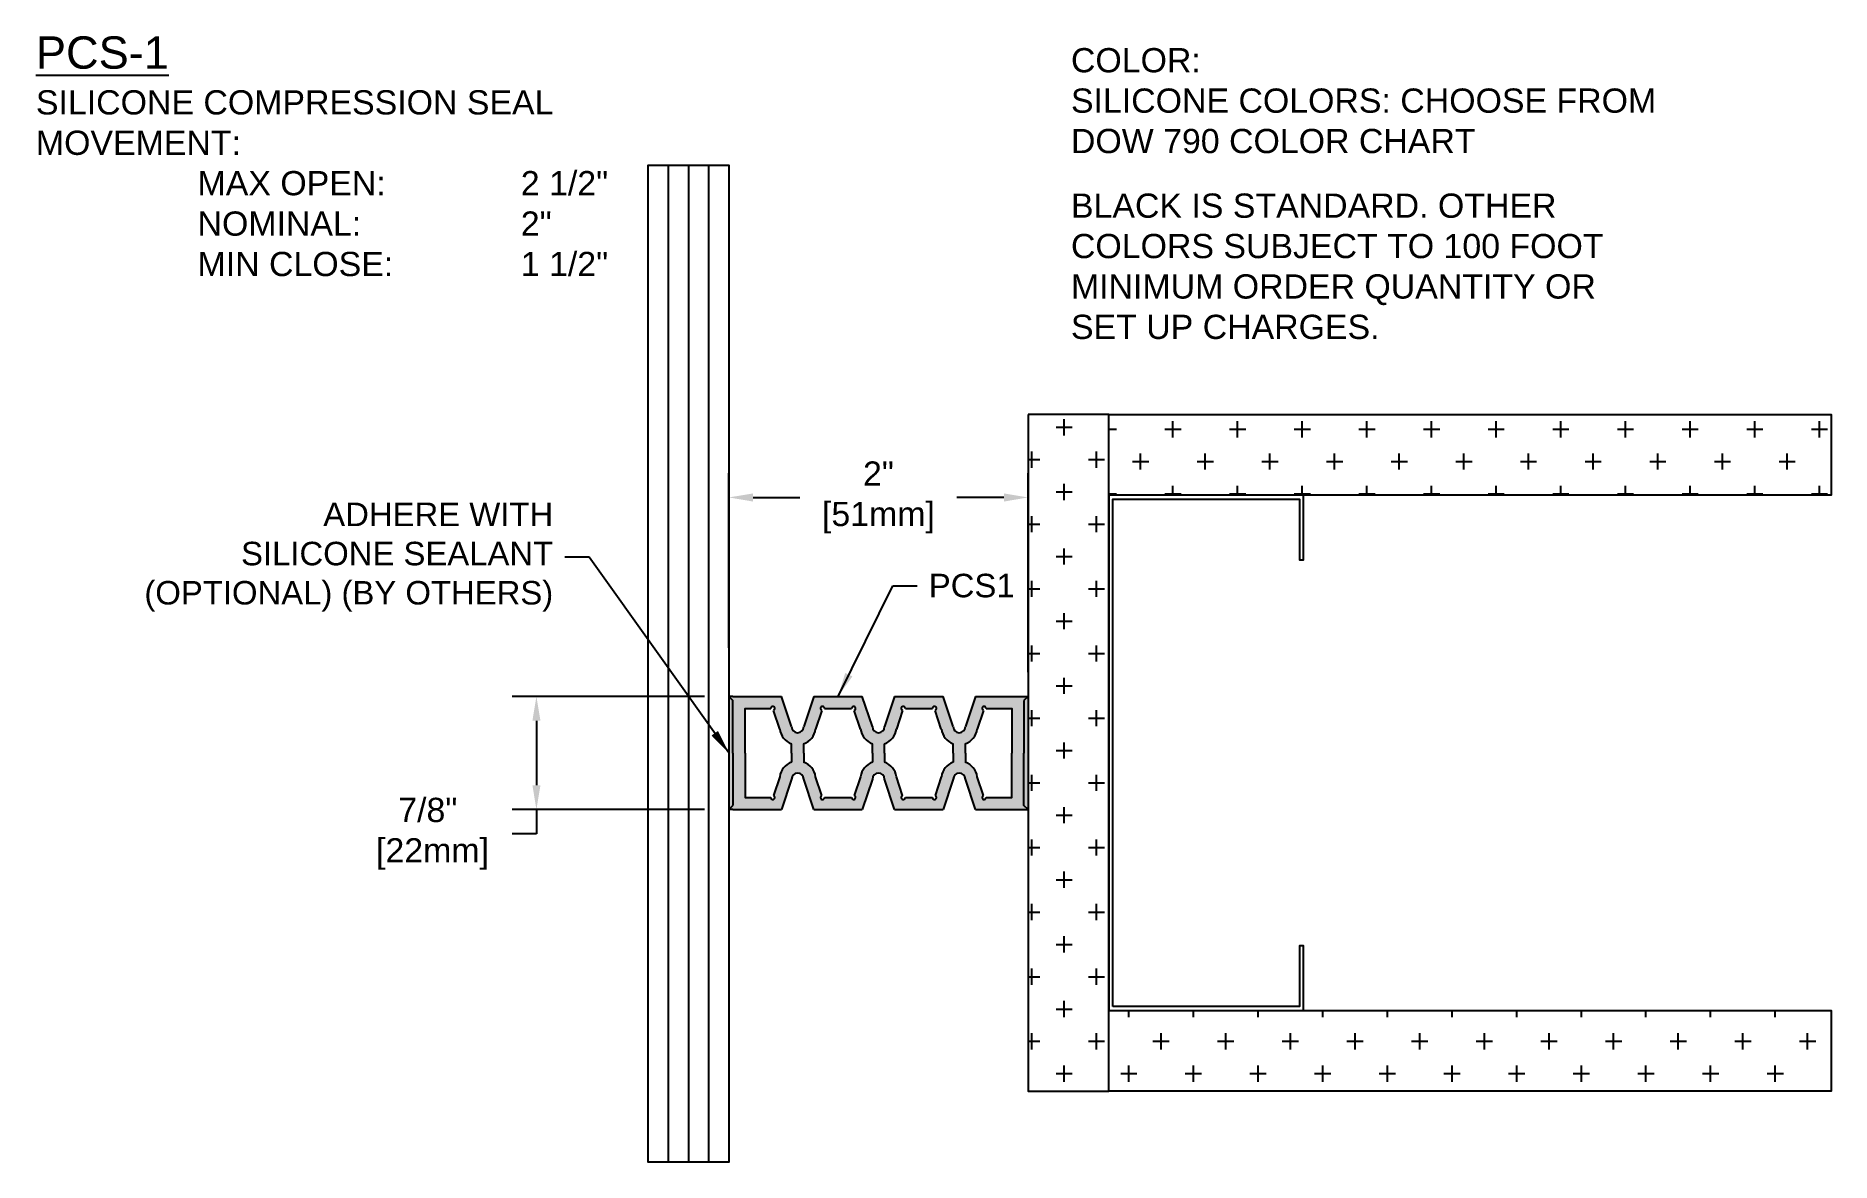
# Model space of a CAD drawing. Header units: inches. Extents: x 7.3 to 21.2, y 4.7 to 13.4.
import ezdxf

# ---------------------------------------------------------------- set-up
doc = ezdxf.new("R2010")
doc.units = ezdxf.units.IN
doc.header["$MEASUREMENT"] = 0
for name, color, linetype in [('CONDITIONS', 1, 'Continuous'), ('DIMENSION', 3, 'Continuous'), ('Seal', 2, 'Continuous'), ('TEXT', 2, 'Continuous')]:
    doc.layers.add(name, color=color, linetype=linetype)
doc.styles.add('ARIAL', font='arial.ttf')
doc.dimstyles.new('Arial', dxfattribs={"dimtxt": 0.1875, "dimasz": 0.1875, "dimexe": 0.1875, "dimexo": 0.1875, "dimgap": 0.1875, "dimtad": 0, "dimtih": 1, "dimtoh": 1, "dimdec": 4, "dimzin": 3, "dimdsep": 46, "dimlunit": 4, "dimtxsty": 'ARIAL', "dimcen": 0.1875, "dimadec": 0, "dimazin": 0, "dimtfac": 1, "dimtdec": 4, "dimtofl": 0, "dimtmove": 0, "dimatfit": 3, "dimfxl": 0, "dimfrac": 2, "dimtolj": 1, "dimtzin": 0, "dimarcsym": 0})
pattern_1 = [(37.5, (11.206492, -49.927669), (-0.0006299336, 0.0192682377), [0, -0.0152, 0, -0.017, 0, -0.01625]), (7.5, (11.206492, -49.92767), (0.017697767, 0.028221461), [0, -0.0082, 0, -0.0137, 0, -0.00525]), (327.5, (11.194192, -49.92767), (0.0311414186, 5.65905e-05), [0, -0.005, 0, -0.018, 0, -0.0235]), (317.5, (11.194192, -49.92767), (0.030061266, 0.008776756), [0, -0.0025, 0, -0.0118, 0, -0.0135])]
pattern_2 = [(0, (1.1579, -8.11673), (0.25, 0.25), [0.125, -0.375]), (90, (1.2204, -8.17923), (-0.25, 0.25), [0.125, -0.375])]

# ---------------------------------------------------------------- blocks, each defined once
blk = doc.blocks.new('stud1')
at = {"layer": 'CONDITIONS'}
blk.add_lwpolyline([(1.475, 3.955), (1.475, 0.03), (0.03, 0.03), (0.03, 0.5), (0, 0.5), (0, 0), (1.505, 0), (1.505, 3.985), (0, 3.985), (0, 3.485), (0.03, 3.485), (0.03, 3.955)], close=True, dxfattribs=at)
blk = doc.blocks.new('4mstd1')
at = {"layer": 'CONDITIONS'}
blk.add_blockref('stud1', (0, 0), dxfattribs=at)
blk = doc.blocks.new('*D6')
at = {"layer": 'Defpoints', "color": 0}
for p in [(12.628, 9.841), (12.628, 8.49), (14.942, 8.302)]:
    blk.add_point(p, dxfattribs=at)
at = {"layer": 'DIMENSION', "color": 0, "lineweight": -2}
for p, q in [((12.628, 8.678), (12.628, 10.028)), ((14.942, 8.489), (14.942, 10.028)), ((12.816, 9.841), (13.178, 9.841)), ((14.755, 9.841), (14.392, 9.841))]:
    blk.add_line(p, q, dxfattribs=at)
at = {"layer": 'DIMENSION', "color": 0}
for points in [[(12.816, 9.872), (12.816, 9.809), (12.628, 9.841)], [(14.755, 9.872), (14.755, 9.809), (14.942, 9.841)]]:
    blk.add_solid(points, dxfattribs=at)
at = {"layer": 'DIMENSION', "color": 0, "insert": (13.785, 9.841), "char_height": 0.1875, "attachment_point": 5, "style": 'ARIAL'}
blk.add_mtext('\\A1;2"\\P[51mm]', dxfattribs=at)
blk = doc.blocks.new('*D7')
at = {"layer": 'Defpoints', "color": 0}
for p in [(12.628, 8.302), (11.14, 7.427), (12.628, 7.427)]:
    blk.add_point(p, dxfattribs=at)
at = {"layer": 'DIMENSION', "color": 0, "lineweight": -2}
for p, q in [((12.441, 8.302), (10.952, 8.302)), ((11.14, 8.114), (11.14, 7.614)), ((12.441, 7.427), (10.952, 7.427)), ((11.14, 7.427), (11.14, 7.239)), ((11.14, 7.239), (10.952, 7.239))]:
    blk.add_line(p, q, dxfattribs=at)
at = {"layer": 'DIMENSION', "color": 0}
for points in [[(11.109, 8.114), (11.171, 8.114), (11.14, 8.302)], [(11.109, 7.614), (11.171, 7.614), (11.14, 7.427)]]:
    blk.add_solid(points, dxfattribs=at)
at = {"layer": 'DIMENSION', "color": 0, "insert": (10.3, 7.239), "char_height": 0.1875, "attachment_point": 5, "style": 'ARIAL'}
blk.add_mtext('\\A1;7/8"\\P [22mm]', dxfattribs=at)
blk = doc.blocks.new('PCS1')
at = {"layer": 'Seal'}
h = blk.add_hatch(color=256, dxfattribs=at)
h.dxf.hatch_style = 1
h.paths.add_polyline_path([(1.11, 0.234, -1), (1.204, 0.234), (1.282, 0), (1.657, 0), (1.735, 0.234, -1), (1.829, 0.234), (1.907, 0), (2.282, 0), (2.314, 0), (2.282, 0.032), (2.282, 0.437), (2.282, 0.843), (2.314, 0.875), (2.282, 0.875), (1.907, 0.875), (1.829, 0.641, -1), (1.735, 0.641), (1.657, 0.875), (1.282, 0.875), (1.204, 0.641, -1), (1.11, 0.641), (1.032, 0.875), (0.657, 0.875), (0.579, 0.641, -1), (0.485, 0.641), (0.407, 0.875), (0.032, 0.875), (0, 0.875), (0.032, 0.843), (0.032, 0.437), (0.032, 0.032), (0, 0), (0.032, 0), (0.407, 0), (0.485, 0.234, -1), (0.579, 0.234), (0.657, 0), (1.032, 0)])
h.paths.add_polyline_path([(0.671, 0.253, 0.281167), (0.579, 0.366), (0.579, 0.437), (0.579, 0.509, 0.281167), (0.671, 0.622), (0.719, 0.767, -1.953437), (0.74, 0.782), (0.949, 0.782, -1.953437), (0.97, 0.767), (1.018, 0.622, 0.281167), (1.11, 0.509), (1.11, 0.437), (1.11, 0.366, 0.281167), (1.018, 0.253), (0.97, 0.108, -1.953437), (0.949, 0.093), (0.74, 0.093, -1.953437), (0.719, 0.108)], flags=16)
h.paths.add_polyline_path([(0.485, 0.366, 0.281167), (0.393, 0.253), (0.345, 0.108, -1.953437), (0.324, 0.093), (0.125, 0.093), (0.125, 0.437), (0.125, 0.782), (0.324, 0.782, -1.953437), (0.345, 0.767), (0.393, 0.622, 0.281167), (0.485, 0.509), (0.485, 0.437)], flags=16)
h.paths.add_polyline_path([(1.204, 0.366), (1.204, 0.437), (1.204, 0.509, 0.281167), (1.296, 0.622), (1.344, 0.767, -1.953437), (1.365, 0.782), (1.574, 0.782, -1.953437), (1.595, 0.767), (1.643, 0.622, 0.281167), (1.735, 0.509), (1.735, 0.437), (1.735, 0.366, 0.281167), (1.643, 0.253), (1.595, 0.108, -1.953437), (1.574, 0.093), (1.365, 0.093, -1.953437), (1.344, 0.108), (1.296, 0.253, 0.281167)], flags=16)
h.paths.add_polyline_path([(1.829, 0.366), (1.829, 0.437), (1.829, 0.509, 0.281167), (1.921, 0.622), (1.969, 0.767, -1.953437), (1.99, 0.782), (2.189, 0.782), (2.189, 0.437), (2.189, 0.093), (1.99, 0.093, -1.953437), (1.969, 0.108), (1.921, 0.253, 0.281167)], flags=16)
for p, q in [((0.032, 0.875), (0, 0.875)), ((0, 0.875), (0.032, 0.843)), ((0.485, 0.641), (0.407, 0.875)), ((0.657, 0.875), (0.579, 0.641)), ((1.11, 0.641), (1.032, 0.875)), ((1.282, 0.875), (1.204, 0.641)), ((1.735, 0.641), (1.657, 0.875)), ((1.907, 0.875), (1.829, 0.641)), ((2.282, 0.875), (2.314, 0.875)), ((2.314, 0.875), (2.282, 0.843)), ((0.393, 0.622), (0.345, 0.767)), ((0.719, 0.767), (0.671, 0.622)), ((1.018, 0.622), (0.97, 0.767)), ((1.344, 0.767), (1.296, 0.622)), ((1.643, 0.622), (1.595, 0.767)), ((1.969, 0.767), (1.921, 0.622)), ((0.485, 0.437), (0.485, 0.509)), ((0.485, 0.437), (0.485, 0.366)), ((0.579, 0.437), (0.579, 0.509)), ((0.579, 0.437), (0.579, 0.366)), ((1.11, 0.437), (1.11, 0.509)), ((1.11, 0.437), (1.11, 0.366)), ((1.204, 0.437), (1.204, 0.509)), ((1.204, 0.437), (1.204, 0.366)), ((1.735, 0.437), (1.735, 0.509)), ((1.735, 0.437), (1.735, 0.366)), ((1.829, 0.437), (1.829, 0.509)), ((1.829, 0.437), (1.829, 0.366)), ((0.393, 0.253), (0.345, 0.108)), ((0.485, 0.234), (0.407, 0)), ((0.657, 0), (0.579, 0.234)), ((0.719, 0.108), (0.671, 0.253)), ((1.018, 0.253), (0.97, 0.108)), ((1.11, 0.234), (1.032, 0)), ((1.282, 0), (1.204, 0.234)), ((1.344, 0.108), (1.296, 0.253)), ((1.643, 0.253), (1.595, 0.108)), ((1.735, 0.234), (1.657, 0)), ((1.907, 0), (1.829, 0.234)), ((1.969, 0.108), (1.921, 0.253)), ((0, 0), (0.032, 0.032)), ((0.032, 0), (0, 0)), ((2.314, 0), (2.282, 0.032)), ((2.282, 0), (2.314, 0))]:
    blk.add_line(p, q, dxfattribs=at)
for points in [[(0.032, 0.875), (0.407, 0.875)], [(0.032, 0.437), (0.032, 0.843)], [(0.657, 0.875), (1.032, 0.875)], [(1.282, 0.875), (1.657, 0.875)], [(1.907, 0.875), (2.282, 0.875)], [(2.282, 0.843), (2.282, 0.437)], [(0.125, 0.437), (0.125, 0.782), (0.324, 0.782)], [(0.74, 0.782), (0.949, 0.782)], [(1.365, 0.782), (1.574, 0.782)], [(1.99, 0.782), (2.189, 0.782), (2.189, 0.437)], [(0.032, 0.437), (0.032, 0.032)], [(0.125, 0.437), (0.125, 0.093), (0.324, 0.093)], [(1.99, 0.093), (2.189, 0.093), (2.189, 0.437)], [(2.282, 0.032), (2.282, 0.437)], [(0.032, 0), (0.407, 0)], [(0.657, 0), (1.032, 0)], [(0.74, 0.093), (0.949, 0.093)], [(1.282, 0), (1.657, 0)], [(1.365, 0.093), (1.574, 0.093)], [(1.907, 0), (2.282, 0)]]:
    blk.add_lwpolyline(points, dxfattribs=at)
for centre, radius, start, end in [((0.34, 0.782), 0.0156, 288.4349, 180), ((0.724, 0.782), 0.0156, 0, 251.5651), ((0.965, 0.782), 0.0156, 288.4349, 180), ((1.349, 0.782), 0.0156, 0, 251.5651), ((1.59, 0.782), 0.0156, 288.4349, 180), ((1.974, 0.782), 0.0156, 0, 251.5651), ((0.532, 0.641), 0.14, 187.7843, 250.6011), ((0.532, 0.641), 0.047, 180, 0), ((0.532, 0.641), 0.14, 289.3989, 352.2157), ((1.157, 0.641), 0.14, 187.7843, 250.6011), ((1.157, 0.641), 0.047, 180, 0), ((1.157, 0.641), 0.14, 289.3989, 352.2157), ((1.782, 0.641), 0.14, 187.7843, 250.6011), ((1.782, 0.641), 0.047, 180, 0), ((1.782, 0.641), 0.14, 289.3989, 352.2157), ((0.532, 0.234), 0.14, 109.3989, 172.2157), ((0.532, 0.234), 0.047, 0, 180), ((0.532, 0.234), 0.14, 7.7843, 70.6011), ((1.157, 0.234), 0.14, 109.3989, 172.2157), ((1.157, 0.234), 0.047, 0, 180), ((1.157, 0.234), 0.14, 7.7843, 70.6011), ((1.782, 0.234), 0.14, 109.3989, 172.2157), ((1.782, 0.234), 0.047, 0, 180), ((1.782, 0.234), 0.14, 7.7843, 70.6011), ((0.34, 0.093), 0.0156, 180, 71.5651), ((0.724, 0.093), 0.0156, 108.4349, 0), ((0.965, 0.093), 0.0156, 180, 71.5651), ((1.349, 0.093), 0.0156, 108.4349, 0), ((1.59, 0.093), 0.0156, 180, 71.5651), ((1.974, 0.093), 0.0156, 108.4349, 0)]:
    blk.add_arc(centre, radius, start, end, dxfattribs=at)

msp = doc.modelspace()

# ---------------------------------------------------------------- hatches: boundary and pattern name
at = {"layer": 'CONDITIONS'}
h = msp.add_hatch(dxfattribs=at)
h.set_pattern_fill('CROSS', color=256, style=0)
h.set_pattern_definition(pattern_2)
h.paths.add_polyline_path([(15.56706, 10.48253), (14.94206, 10.48253), (14.94206, 5.24783), (15.56706, 5.24783)])
h = msp.add_hatch(dxfattribs=at)
h.set_pattern_fill('CROSS', color=256, style=0)
h.set_pattern_definition([(0, (-6.50013, -33.1319), (0.25, 0.25), [0.125, -0.375]), (90, (-6.43763, -33.1944), (-0.25, 0.25), [0.125, -0.375])])
h.paths.add_polyline_path([(21.15209, 10.48253), (15.56706, 10.48253), (15.56706, 9.85753), (21.15209, 9.85753)])
h = msp.add_hatch(dxfattribs=at)
h.set_pattern_fill('CROSS', color=256, style=0)
h.set_pattern_definition(pattern_2)
h.paths.add_polyline_path([(21.15209, 5.87283), (15.56706, 5.87283), (15.56706, 5.24783), (21.15209, 5.24783)])
at = {"layer": 'Seal'}
h = msp.add_hatch(dxfattribs=at)
h.set_pattern_fill('AR-SAND', color=256, scale=0.01)
h.set_pattern_definition(pattern_1)
h.paths.add_polyline_path([(12.66006, 8.2699), (12.62806, 8.3019), (12.62806, 7.4269), (12.66006, 7.4589), (12.66006, 7.8644)])
h = msp.add_hatch(dxfattribs=at)
h.set_pattern_fill('AR-SAND', color=256, scale=0.01)
h.set_pattern_definition(pattern_1)
h.paths.add_polyline_path([(14.91006, 8.2699), (14.94206, 8.3019), (14.94206, 7.4269), (14.91006, 7.4589), (14.91006, 7.8644)])

# ---------------------------------------------------------------- linework, layer by layer
at = {"layer": 'CONDITIONS'}
for p, q in [((12.15931, 12.41198), (12.15931, 4.69915)), ((12.31556, 12.41198), (12.31556, 4.69915)), ((12.47181, 12.41198), (12.47181, 4.69915))]:
    msp.add_line(p, q, dxfattribs=at)
for points in [[(12.62806, 10.88011), (12.62806, 4.69915), (12.00306, 4.69915), (12.00306, 12.41198), (12.62806, 12.41198), (12.62806, 10.88011)], [(14.94206, 10.48253), (14.94206, 5.24783), (15.56706, 5.24783), (15.56706, 10.48253), (14.94206, 10.48253)], [(15.56706, 10.48253), (21.15209, 10.48253), (21.15209, 9.85753), (15.56706, 9.85753), (15.56706, 10.48253)], [(15.56706, 5.87283), (21.15209, 5.87283), (21.15209, 5.24783), (15.56706, 5.24783), (15.56706, 5.87283)]]:
    msp.add_lwpolyline(points, dxfattribs=at)

# ---------------------------------------------------------------- block references
at = {"layer": 'CONDITIONS', "rotation": 180}
msp.add_blockref('4mstd1', (17.07173, 9.85753), dxfattribs=at)
at = {"layer": 'Seal'}
msp.add_blockref('PCS1', (12.62806, 7.4269), dxfattribs=at)

# ---------------------------------------------------------------- texts
at = {"layer": 'TEXT', "insert": (7.26926, 13.40765), "char_height": 0.3125, "attachment_point": 1, "style": 'ARIAL'}
msp.add_mtext_dynamic_manual_height_columns('{\\H0.8x;\\LPCS-1\\P\\H0.75x;\\lSILICONE COMPRESSION SEAL\\PMOVEMENT:\\P^IMAX OPEN: ^I2 1/2"\\P^INOMINAL: ^I2"\\P^IMIN CLOSE: ^I1 1/2"}', width=4.6926783, gutter_width=5, heights=[0], dxfattribs=at)
at = {"layer": 'TEXT', "char_height": 0.1875, "attachment_point": 1, "style": 'ARIAL'}
for s, insert, width in [('COLOR:{\\L                             \\~\\P}SILICONE COLORS: CHOOSE FROM DOW 790 COLOR CHART', (15.27367, 13.31703), 5.1336949), ('BLACK IS STANDARD. OTHER COLORS SUBJECT TO 100 FOOT  MINIMUM ORDER QUANTITY OR SET UP CHARGES.', (15.27367, 12.192), 4.2549099)]:
    msp.add_mtext(s, dxfattribs=dict(at, insert=insert, width=width))
at = {"layer": 'TEXT', "char_height": 0.181875, "style": 'ARIAL'}
for s, insert, attachment_point in [('ADHERE WITH \\PSILICONE SEALANT\\P (OPTIONAL) (BY OTHERS) ', (11.26983, 9.37948), 6), ('PCS1 ', (14.17435, 9.15809), 4)]:
    msp.add_mtext(s, dxfattribs=dict(at, insert=insert, attachment_point=attachment_point))

# ---------------------------------------------------------------- dimensions: what is measured, and where the dimension line sits
at = {"layer": 'DIMENSION'}
dim = msp.add_linear_dim(base=(12.62806, 9.8405), p1=(14.94206, 8.3019), p2=(12.62806, 8.49018), text='2"\\P[51mm]', dimstyle='Arial', override={"dimpost": '\\X'}, dxfattribs=at)
dim.commit()
dim.dimension.update_dxf_attribs({"geometry": '*D6', "text_midpoint": (13.78506, 9.8405)})
dim = msp.add_linear_dim(base=(11.1399, 7.4269), p1=(12.62806, 8.3019), p2=(12.62806, 7.4269), angle=90, dimstyle='Arial', override={"dimpost": '\\X'}, dxfattribs=at)
dim.commit()
dim.dimension.update_dxf_attribs({"geometry": '*D7', "text_midpoint": (10.30037, 7.2394), "dimtype": 160})

# ---------------------------------------------------------------- leaders
at = {"layer": 'TEXT', "annotation_type": 0, "has_hookline": 1}
for points, hookline_direction, text_width in [([(12.62806, 7.8644), (11.54733, 9.37948), (11.35983, 9.37948)], 1, 3.2235), ([(13.47256, 8.3019), (13.89685, 9.15809), (14.08435, 9.15809)], 0, 0.59748)]:
    msp.add_leader(points, dimstyle='Arial', override={"dimgap": 0.09, "dimtad": 0}, dxfattribs=dict(at, hookline_direction=hookline_direction, text_width=text_width))

doc.saveas('drawing.dxf')
